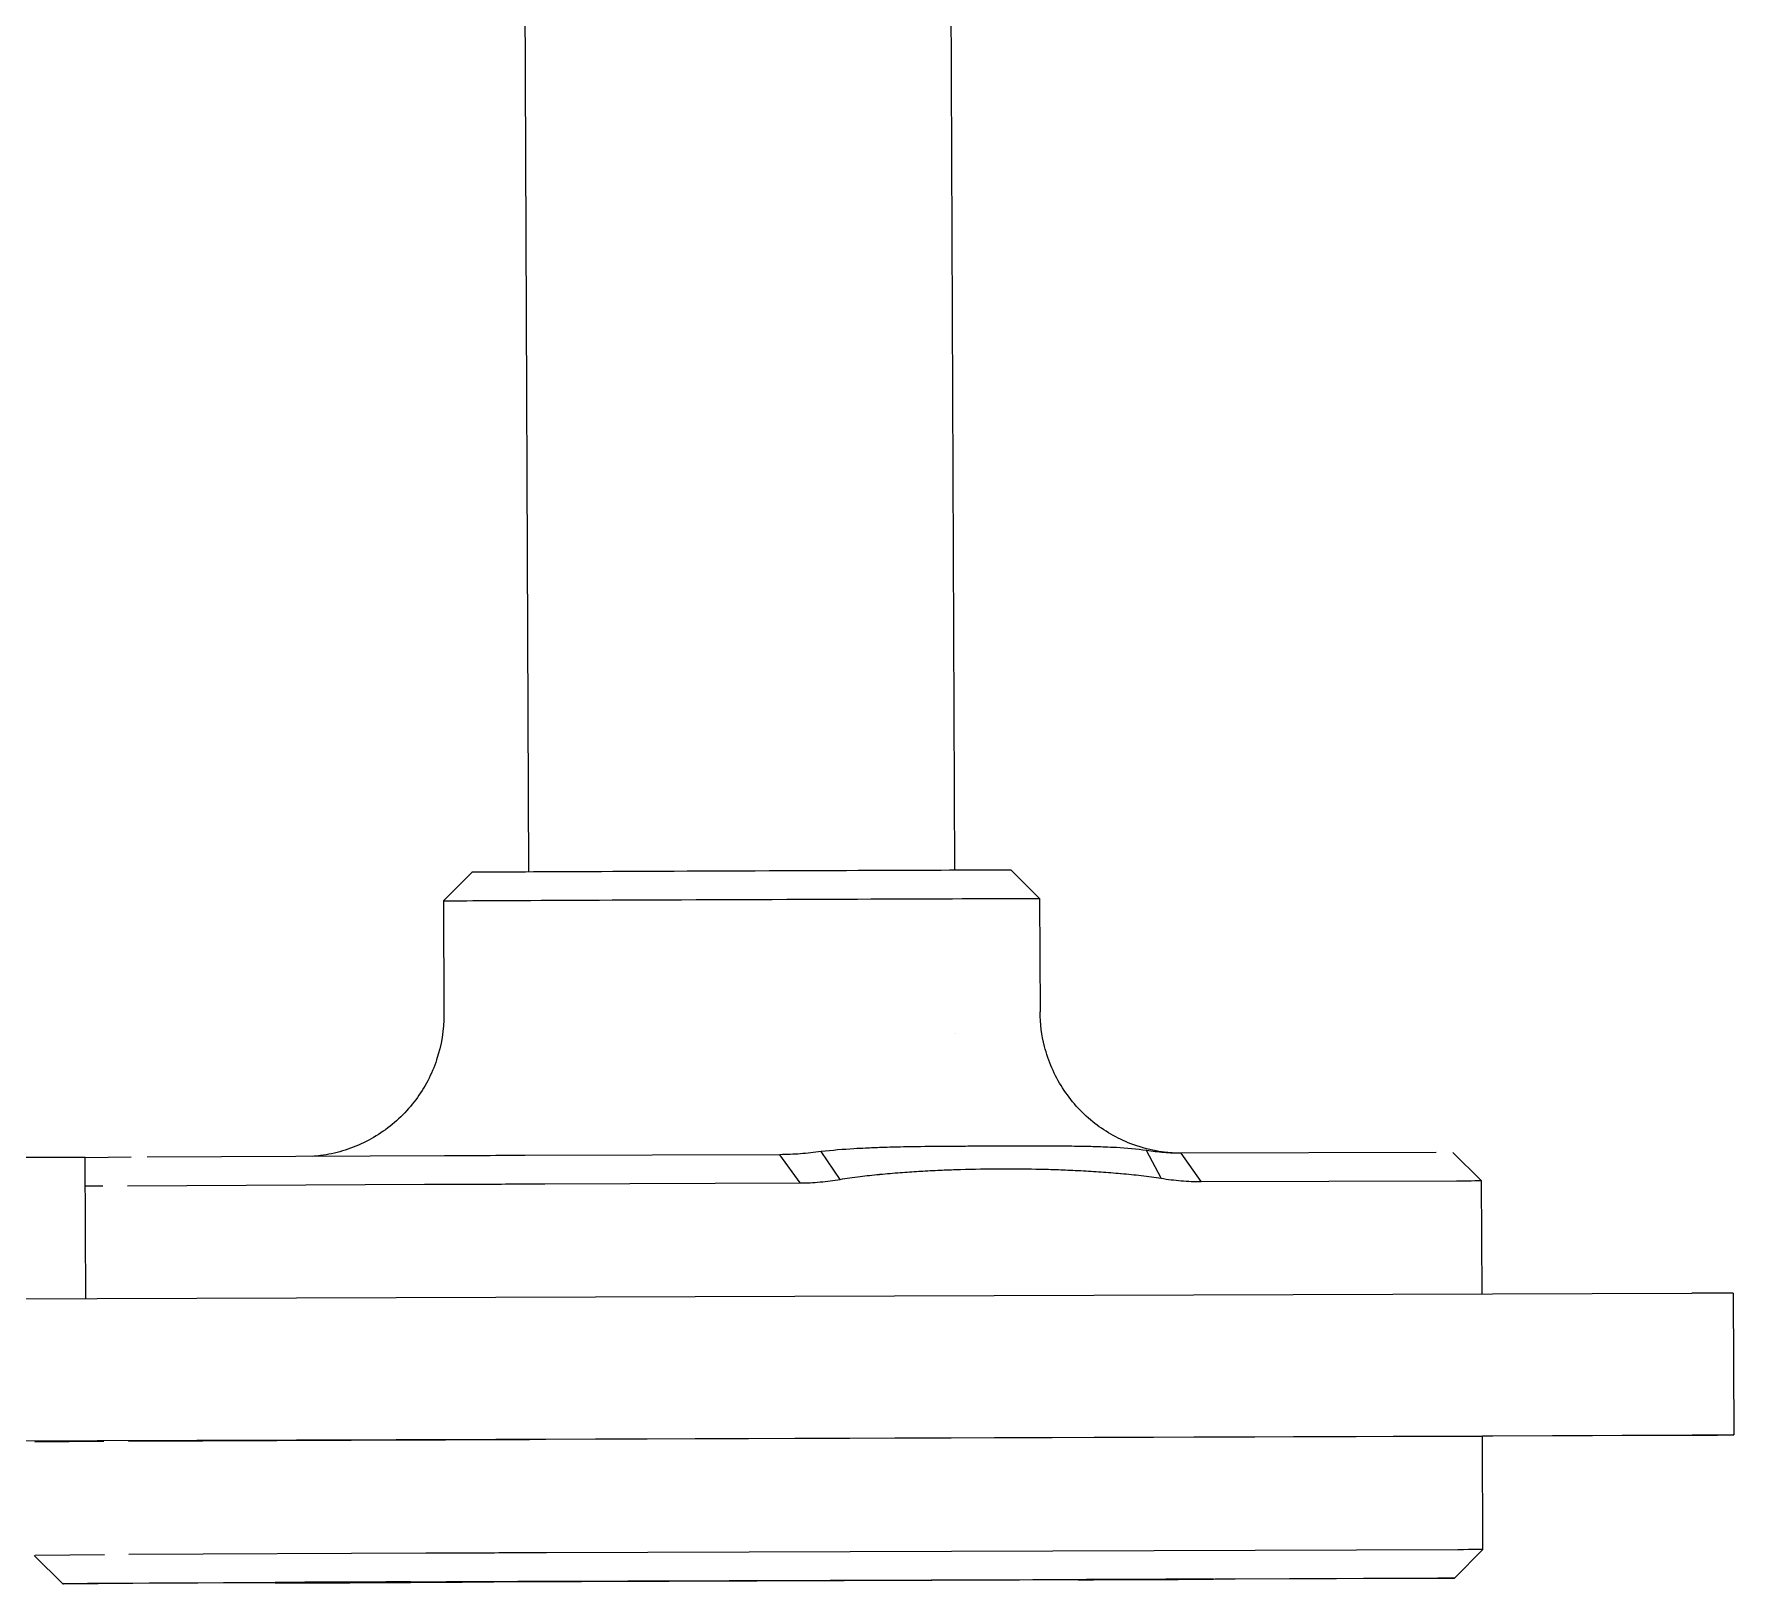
# Model space of a CAD drawing. Header units: millimetres. Extents: x 129 to 6329, y 33 to 3553.
# Drawn here: x 4377.8 to 4498.5, y 2678 to 2787.2 of the extents above; entities that cross this region are included whole.
import ezdxf

# ---------------------------------------------------------------- set-up
doc = ezdxf.new("R2010")
doc.units = ezdxf.units.MM
doc.layers.add('vistasIsometricas', color=255, linetype='Continuous')

msp = doc.modelspace()

# ---------------------------------------------------------------- linework, layer by layer
at = {"layer": 'vistasIsometricas', "extrusion": (-0.004614, 0.999989, 7.66e-14)}
for p, q in [((4411.935, 2899.441), (4412.623, 2728.12)), ((4441.931, 2900.499), (4442.623, 2728.241)), ((4408.623, 2728.097), (4406.631, 2726.089)), ((4446.623, 2728.25), (4448.631, 2726.258)), ((4406.631, 2726.089), (4406.664, 2718.089)), ((4448.631, 2726.258), (4448.663, 2718.258)), ((4442.669, 2716.727), (4442.669, 2716.724)), ((4381.388, 2708.014), (4341.605, 2707.877)), ((4381.429, 2698.056), (4381.388, 2708.014)), ((4384.625, 2708.016), (4381.389, 2707.986)), ((4406.703, 2708.118), (4385.771, 2708.022)), ((4430.332, 2708.203), (4412.359, 2708.141)), ((4431.754, 2706.209), (4430.332, 2708.203)), ((4434.579, 2706.464), (4433.234, 2708.417)), ((4457.187, 2706.541), (4456.16, 2708.496)), ((4476.564, 2708.361), (4458.592, 2708.3)), ((4460.014, 2706.306), (4458.592, 2708.3)), ((4477.736, 2708.364), (4479.744, 2706.372)), ((4413.782, 2706.148), (4431.754, 2706.209)), ((4460.014, 2706.306), (4477.987, 2706.368)), ((4479.744, 2706.372), (4479.776, 2698.393)), ((4381.397, 2705.996), (4382.646, 2706.008)), ((4384.365, 2706.017), (4405.297, 2706.114)), ((4225.866, 2697.523), (4494.565, 2698.444)), ((4497.494, 2698.451), (4497.534, 2688.451)), ((4225.906, 2687.523), (4494.605, 2688.444)), ((4384.438, 2688.017), (4405.369, 2688.114)), ((4413.854, 2688.148), (4478.059, 2688.368)), ((4494.605, 2688.435), (4479.816, 2688.367)), ((4479.849, 2680.372), (4479.816, 2688.372)), ((4377.838, 2687.963), (4382.718, 2688.008)), ((4379.815, 2677.97), (4377.807, 2679.962)), ((4382.75, 2680.008), (4377.87, 2679.963)), ((4405.401, 2680.114), (4384.47, 2680.017)), ((4478.091, 2680.368), (4413.886, 2680.148)), ((4477.857, 2678.364), (4479.849, 2680.372)), ((4379.866, 2677.971), (4384.746, 2678.016)), ((4403.629, 2678.05), (4382.158, 2677.976)), ((4385.892, 2678.022), (4406.823, 2678.119)), ((4453.375, 2678.251), (4410.184, 2678.075)), ((4412.48, 2678.141), (4476.685, 2678.361)), ((4476.685, 2678.358), (4455.754, 2678.261))]:
    msp.add_line(p, q, dxfattribs=at)
at = {"layer": 'vistasIsometricas'}
for centre, major_axis, start_param, end_param in [((4427.623, 2728.174), (19, 0.076), 0.0005937, 3.1409989), ((4409.531, 2708.128), (4, 0.016), 0.7853983, 2.3561947), ((4487.494, 2698.411), (10, 0.04), 0, 0.7853983), ((4409.644, 2680.128), (6, 0.024), 0.7853983, 2.3561947), ((4473.849, 2680.348), (6, 0.024), -0.0005937, 0.7853983)]:
    msp.add_ellipse(centre, major_axis=major_axis, ratio=0.0005937, start_param=start_param, end_param=end_param, dxfattribs=at)
at = {"layer": 'vistasIsometricas', "extrusion": (-6.47625e-16, 2.10588e-19, -1)}
msp.add_ellipse((4427.631, 2726.174), major_axis=(21, 0.084), ratio=0.0005937, start_param=3.1415927, end_param=6.2831853, dxfattribs=at)
at = {"layer": 'vistasIsometricas', "extrusion": (-8.00006e-16, -2.60006e-23, -1)}
for centre, major_axis, end_param in [((4473.744, 2706.348), (6, 0.024), 0), ((4473.816, 2688.348), (6, 0.024), 0), ((4473.857, 2678.348), (4, 0.016), 0.785398)]:
    msp.add_ellipse(centre, major_axis=major_axis, ratio=0.0005937, start_param=-0.7853983, end_param=end_param, dxfattribs=at)
at = {"layer": 'vistasIsometricas', "extrusion": (-8.00006e-16, -2.60008e-23, -1)}
msp.add_ellipse((4409.539, 2706.128), major_axis=(6, 0.024), ratio=0.0005937, start_param=3.9269906, end_param=5.497787, dxfattribs=at)
at = {"layer": 'vistasIsometricas', "extrusion": (-8.00006e-16, -2.60011e-23, -1)}
msp.add_ellipse((4409.611, 2688.128), major_axis=(6, 0.024), ratio=0.0005937, start_param=3.9269906, end_param=5.497787, dxfattribs=at)
at = {"layer": 'vistasIsometricas', "extrusion": (-7.60007e-16, 1.60804e-19, -1)}
msp.add_ellipse((4487.534, 2688.411), major_axis=(10, 0.04), ratio=0.0005937, start_param=-0.7853983, end_param=0.785398, dxfattribs=at)
at = {"layer": 'vistasIsometricas', "extrusion": (-7.50007e-16, 2.01012e-19, -1)}
for centre, start_param, end_param in [((4387.815, 2678.002), 2.3561943, 3.2541096), ((4409.286, 2678.076), 1.458279, 2.3561943)]:
    msp.add_ellipse(centre, major_axis=(8, 0.032), ratio=0.0005937, start_param=start_param, end_param=end_param, dxfattribs=at)
at = {"layer": 'vistasIsometricas', "extrusion": (-6.71922e-16, 1.12896e-19, -1)}
for centre in [(4399.54, 2678.077), (4399.54, 2678.044), (4456.108, 2678.271)]:
    msp.add_ellipse(centre, major_axis=(4.762, 0.019), ratio=0.0005937, start_param=1.5707963, end_param=7.8539816, dxfattribs=at)
at = {"layer": 'vistasIsometricas', "extrusion": (-8.00006e-16, -2.60001e-23, -1)}
msp.add_ellipse((4409.652, 2678.128), major_axis=(4, 0.016), ratio=0.0005937, start_param=3.9269906, end_param=5.497787, dxfattribs=at)
at = {"layer": 'vistasIsometricas'}
for points, knots in [([(4458.539, 2708.299), (4458.535, 2708.299), (4458.529, 2708.3), (4458.508, 2708.3), (4458.49, 2708.3), (4458.439, 2708.301), (4458.419, 2708.301), (4458.371, 2708.303), (4458.341, 2708.304), (4458.273, 2708.306), (4458.233, 2708.308), (4458.102, 2708.314), (4457.999, 2708.32), (4457.795, 2708.336), (4457.691, 2708.345), (4457.339, 2708.383), (4457.089, 2708.42), (4456.229, 2708.579), (4455.624, 2708.751), (4454.082, 2709.35), (4453.17, 2709.879), (4451.544, 2711.196), (4450.817, 2712.008), (4449.671, 2713.797), (4449.237, 2714.796), (4448.772, 2716.617), (4448.667, 2717.44), (4448.663, 2718.258)], [0.06753745, 0.06753745, 0.06753745, 0.06753745, 0.07909912, 0.07909912, 0.09805865, 0.09805865, 0.10673894, 0.10673894, 0.11498511, 0.11498511, 0.12295198, 0.12295198, 0.13905039, 0.13905039, 0.15488736, 0.15488736, 0.19271581, 0.19271581, 0.28627518, 0.28627518, 0.440781, 0.440781, 0.60014617, 0.60014617, 0.75945948, 0.75945948, 0.88211431, 0.88211431, 0.88211431, 0.88211431]), ([(4406.664, 2718.089), (4406.668, 2717.008), (4406.492, 2715.913), (4405.815, 2713.88), (4405.311, 2712.915), (4404.04, 2711.214), (4403.258, 2710.456), (4401.516, 2709.241), (4400.534, 2708.768), (4399.014, 2708.315), (4398.497, 2708.205), (4397.78, 2708.11), (4397.576, 2708.089), (4397.388, 2708.075)], [0, 0, 0, 0, 0.16214618, 0.16214618, 0.32136315, 0.32136315, 0.48068492, 0.48068492, 0.63999807, 0.63999807, 0.71866634, 0.71866634, 0.74909858, 0.74909858, 0.74909858, 0.74909858]), ([(4456.16, 2708.496), (4455.485, 2708.595), (4454.743, 2708.656), (4453.767, 2708.712), (4453.495, 2708.724), (4452.849, 2708.75), (4452.466, 2708.762), (4451.56, 2708.783), (4451.023, 2708.791), (4449.747, 2708.803), (4448.992, 2708.805), (4447.783, 2708.804), (4447.335, 2708.804), (4446.36, 2708.802), (4445.841, 2708.8), (4444.795, 2708.796), (4444.272, 2708.794), (4443.282, 2708.79), (4442.821, 2708.787), (4441.559, 2708.779), (4440.745, 2708.772), (4439.631, 2708.755), (4439.331, 2708.75), (4438.52, 2708.734), (4438.006, 2708.721), (4437.12, 2708.691), (4436.746, 2708.677), (4436.096, 2708.646), (4435.822, 2708.632), (4434.803, 2708.57), (4434.005, 2708.509), (4433.234, 2708.417)], [-1.6114209, -1.6114209, -1.6114209, -1.6114209, -1.447891, -1.447891, -1.3864934, -1.3864934, -1.3010722, -1.3010722, -1.1823524, -1.1823524, -1.0173281, -1.0173281, -0.920908, -0.920908, -0.8112524, -0.8112524, -0.7014546, -0.7014546, -0.6055176, -0.6055176, -0.439548, -0.439548, -0.3788424, -0.3788424, -0.2754319, -0.2754319, -0.2004997, -0.2004997, -0.1462472, -0.1462472, 0, 0, 0, 0]), ([(4433.234, 2708.417), (4432.991, 2708.385), (4432.748, 2708.355), (4432.505, 2708.329), (4432.262, 2708.303), (4432.017, 2708.281), (4431.776, 2708.262), (4431.293, 2708.225), (4430.811, 2708.204), (4430.332, 2708.203)], [0, 0, 0, 0, 0.25, 0.25, 0.25, 0.5, 0.5, 0.5, 1, 1, 1, 1]), ([(4458.592, 2708.3), (4458.19, 2708.298), (4457.79, 2708.316), (4457.383, 2708.35), (4456.975, 2708.384), (4456.568, 2708.434), (4456.16, 2708.496)], [0, 0, 0, 0, 0.5, 0.5, 0.5, 1, 1, 1, 1]), ([(4431.754, 2706.209), (4432.227, 2706.211), (4432.698, 2706.236), (4433.641, 2706.323), (4434.111, 2706.386), (4434.579, 2706.464)], [0, 0, 0, 0, 0.10019963, 0.10019963, 0.20036666, 0.20036666, 0.20036666, 0.20036666]), ([(4434.579, 2706.464), (4435.011, 2706.535), (4435.481, 2706.603), (4435.988, 2706.666), (4436.415, 2706.719), (4436.868, 2706.769), (4437.349, 2706.816), (4437.365, 2706.817), (4437.385, 2706.819), (4437.399, 2706.821), (4437.853, 2706.865), (4438.324, 2706.905), (4438.81, 2706.943), (4439.237, 2706.975), (4439.677, 2707.005), (4440.129, 2707.033), (4440.16, 2707.035), (4440.194, 2707.037), (4440.223, 2707.039), (4440.688, 2707.066), (4441.159, 2707.091), (4441.636, 2707.112), (4441.984, 2707.128), (4442.335, 2707.142), (4442.689, 2707.154), (4442.809, 2707.158), (4442.932, 2707.162), (4443.049, 2707.165), (4443.988, 2707.194), (4444.932, 2707.21), (4445.879, 2707.213), (4446.707, 2707.216), (4447.533, 2707.209), (4448.357, 2707.193), (4448.474, 2707.19), (4448.589, 2707.188), (4448.71, 2707.185), (4449.186, 2707.173), (4449.658, 2707.159), (4450.125, 2707.141), (4450.572, 2707.124), (4451.014, 2707.105), (4451.452, 2707.082), (4451.481, 2707.08), (4451.508, 2707.079), (4451.539, 2707.077), (4452.024, 2707.052), (4452.495, 2707.023), (4452.952, 2706.991), (4453.424, 2706.958), (4453.882, 2706.922), (4454.324, 2706.882), (4454.338, 2706.881), (4454.348, 2706.88), (4454.365, 2706.879), (4454.864, 2706.834), (4455.335, 2706.785), (4455.777, 2706.733), (4456.285, 2706.674), (4456.755, 2706.61), (4457.187, 2706.541)], [0, 0, 0, 0, 0.066843, 0.066843, 0.066843, 0.1230469, 0.1230469, 0.1230469, 0.125, 0.125, 0.125, 0.1894981, 0.1894981, 0.1894981, 0.2460938, 0.2460938, 0.2460938, 0.25, 0.25, 0.25, 0.3131917, 0.3131917, 0.3131917, 0.359375, 0.359375, 0.359375, 0.375, 0.375, 0.375, 0.5, 0.5, 0.5, 0.609375, 0.609375, 0.609375, 0.625, 0.625, 0.625, 0.6868451, 0.6868451, 0.6868451, 0.7460938, 0.7460938, 0.7460938, 0.75, 0.75, 0.75, 0.8105407, 0.8105407, 0.8105407, 0.8730469, 0.8730469, 0.8730469, 0.875, 0.875, 0.875, 0.9331781, 0.9331781, 0.9331781, 1, 1, 1, 1]), ([(4457.187, 2706.541), (4457.656, 2706.467), (4458.127, 2706.407), (4459.07, 2706.326), (4459.542, 2706.304), (4460.014, 2706.306)], [0, 0, 0, 0, 0.10016682, 0.10016682, 0.20036625, 0.20036625, 0.20036625, 0.20036625])]:
    msp.add_open_spline(points, degree=3, knots=knots, dxfattribs=at)

doc.saveas('drawing.dxf')
